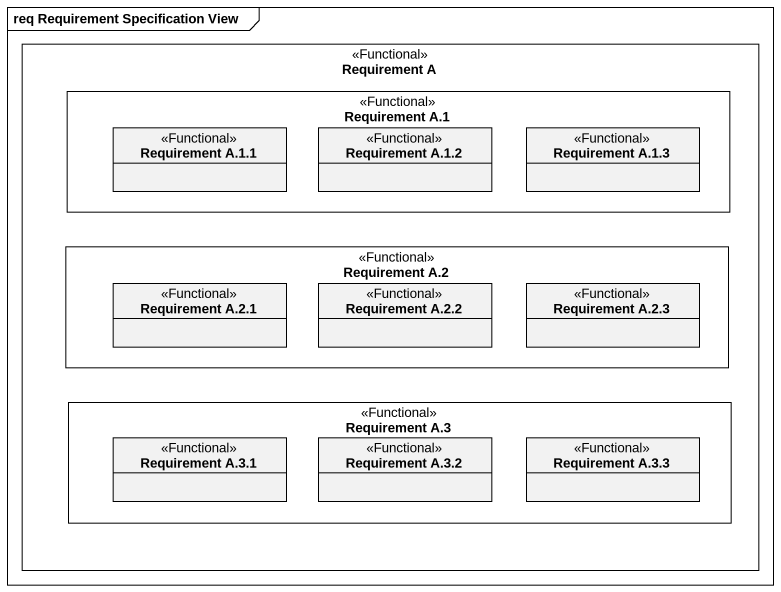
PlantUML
@startuml
mainframe req Requirement Specification View
hide circle
hide empty members
rectangle "Requirement A" as Requirement_A <<Functional>> {
  rectangle "Requirement A.1" as Requirement_A_1 <<Functional>> {
    class "Requirement A.1.1" as Requirement_A_1_1 <<Functional>>
    class "Requirement A.1.2" as Requirement_A_1_2 <<Functional>>
    class "Requirement A.1.3" as Requirement_A_1_3 <<Functional>>
  }
  rectangle "Requirement A.2" as Requirement_A_2 <<Functional>> {
    class "Requirement A.2.1" as Requirement_A_2_1 <<Functional>>
    class "Requirement A.2.2" as Requirement_A_2_2 <<Functional>>
    class "Requirement A.2.3" as Requirement_A_2_3 <<Functional>>
  }
  rectangle "Requirement A.3" as Requirement_A_3 <<Functional>> {
    class "Requirement A.3.1" as Requirement_A_3_1 <<Functional>>
    class "Requirement A.3.2" as Requirement_A_3_2 <<Functional>>
    class "Requirement A.3.3" as Requirement_A_3_3 <<Functional>>
  }
}
@enduml
